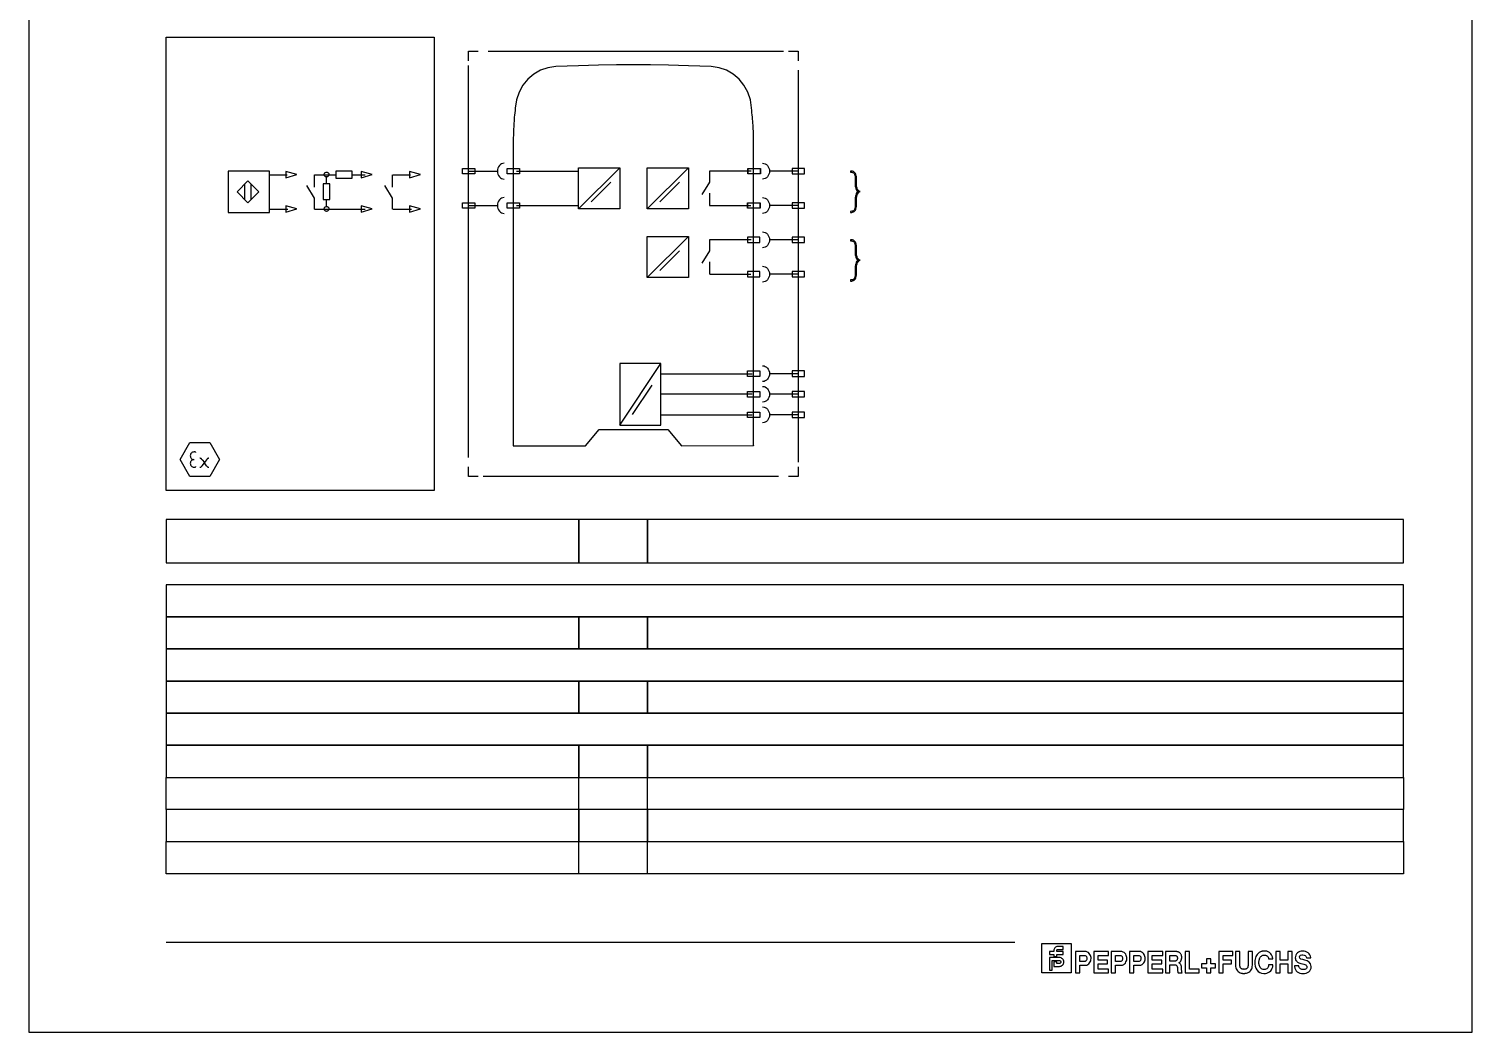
# Model space of a CAD drawing. Header units: metres. Extents: x 0 to 3575, y 0 to 842.
# Drawn here: x 0 to 595, y 0 to 414 of the extents above; entities that cross this region are included whole.
import ezdxf

# ---------------------------------------------------------------- set-up
doc = ezdxf.new("R2010")
doc.units = ezdxf.units.M
doc.layers.add('BORDER', color=2, linetype='Continuous')
doc.layers.add('SCHEMATICS', color=7, linetype='Continuous')

msp = doc.modelspace()

# ---------------------------------------------------------------- linework, layer by layer
at = {"layer": 'BORDER', "color": 2}
msp.add_lwpolyline([(0, 0), (595.28, 0), (595.28, 841.89), (0, 841.89), (0, 0)], dxfattribs=at)
at = {"layer": 'SCHEMATICS', "color": 7}
for p, q in [((56.69, 410.6), (167.19, 410.6)), ((56.69, 223.6), (56.69, 410.6)), ((167.19, 410.6), (167.19, 223.6)), ((181.35, 400.93), (181.35, 404.93)), ((181.35, 404.93), (185.35, 404.93)), ((189.48, 404.93), (311.29, 404.93)), ((313.35, 404.93), (317.35, 404.93)), ((317.35, 404.93), (317.35, 400.93)), ((181.35, 237.16), (181.35, 398.98)), ((317.35, 397.03), (317.35, 235.21)), ((298.93, 370.36), (298.71, 374.33)), ((298.93, 242.02), (298.93, 370.36)), ((199.77, 368.1), (199.78, 242.02)), ((82.19, 355.34), (82.19, 338.34)), ((99.19, 355.34), (82.19, 355.34)), ((90.37, 351.38), (85.9, 346.78)), ((90.37, 351.38), (94.84, 346.78)), ((99.19, 338.34), (99.19, 355.34)), ((99.19, 353.89), (106.58, 353.89)), ((110.53, 353.99), (106, 355.21)), ((106, 355.21), (106, 352.66)), ((106, 352.66), (110.53, 353.99)), ((117.83, 348.82), (117.83, 353.9)), ((117.87, 353.9), (126.62, 353.9)), ((122.79, 350.32), (122.79, 353.25)), ((133.55, 353.9), (138.72, 353.9)), ((141.64, 353.99), (137.1, 355.21)), ((137.1, 355.21), (137.1, 352.67)), ((137.1, 352.67), (141.64, 353.99)), ((150.03, 348.81), (150.03, 353.89)), ((150.07, 353.89), (157.46, 353.89)), ((161.52, 353.99), (156.99, 355.21)), ((156.99, 355.21), (156.99, 352.66)), ((156.99, 352.66), (161.52, 353.99)), ((178.81, 354.21), (178.81, 356.48)), ((178.81, 356.48), (183.91, 356.48)), ((183.91, 354.21), (178.81, 354.21)), ((181.36, 355.34), (193.26, 355.34)), ((183.91, 356.48), (183.91, 354.21)), ((197.22, 354.21), (197.22, 356.48)), ((197.22, 356.48), (202.32, 356.48)), ((202.32, 354.21), (197.22, 354.21)), ((201.19, 355.35), (226.69, 355.35)), ((202.32, 356.48), (202.32, 354.21)), ((226.69, 339.77), (226.69, 356.77)), ((226.69, 339.77), (243.69, 356.77)), ((226.69, 356.77), (243.69, 356.77)), ((243.69, 356.77), (243.69, 339.77)), ((255.02, 339.77), (255.02, 356.77)), ((255.02, 339.77), (272.02, 356.77)), ((255.02, 356.77), (272.02, 356.77)), ((272.02, 356.77), (272.02, 339.77)), ((297.96, 355.35), (280.68, 355.35)), ((280.74, 355.35), (280.74, 350.82)), ((296.48, 354.22), (296.48, 356.48)), ((296.48, 356.48), (301.58, 356.48)), ((301.58, 354.22), (296.48, 354.22)), ((296.62, 354.22), (296.62, 356.48)), ((296.62, 356.48), (301.72, 356.48)), ((301.72, 354.22), (296.62, 354.22)), ((301.58, 356.48), (301.58, 354.22)), ((301.72, 356.48), (301.72, 354.22)), ((317.36, 355.35), (305.46, 355.35)), ((314.81, 356.48), (314.81, 354.22)), ((319.91, 356.48), (314.81, 356.48)), ((314.81, 354.22), (319.91, 354.22)), ((319.91, 354.22), (319.91, 356.48)), ((339.42, 355.35), (338.87, 355.35)), ((338.87, 355.35), (338.87, 354.93)), ((338.87, 354.93), (338.92, 354.93)), ((340.81, 352.81), (340.81, 349.72)), ((341.31, 349.79), (341.31, 352.96)), ((85.9, 346.78), (90.37, 342.3)), ((89.09, 343.58), (89.09, 349.97)), ((94.84, 346.78), (90.37, 342.3)), ((91.65, 343.58), (91.65, 349.97)), ((117.83, 344.26), (114.59, 349.42)), ((150.03, 344.25), (146.79, 349.41)), ((231.93, 342.66), (240.07, 350.8)), ((260.26, 342.66), (268.4, 350.8)), ((280.74, 350.82), (277.5, 345.66)), ((280.74, 346.26), (280.74, 341.18)), ((99.19, 339.72), (106.88, 339.72)), ((110.53, 339.79), (106, 341.01)), ((106, 341.01), (106, 338.46)), ((106, 338.46), (110.53, 339.79)), ((117.83, 339.73), (117.83, 344.26)), ((117.87, 339.73), (138.66, 339.73)), ((122.79, 340.46), (122.79, 343.37)), ((141.64, 339.8), (137.1, 341.02)), ((137.1, 341.02), (137.1, 338.47)), ((137.1, 338.47), (141.64, 339.8)), ((150.03, 339.72), (150.03, 344.25)), ((150.07, 339.72), (157.76, 339.72)), ((161.52, 339.79), (156.99, 341.01)), ((156.99, 341.01), (156.99, 338.46)), ((156.99, 338.46), (161.52, 339.79)), ((178.81, 340.05), (178.81, 342.31)), ((178.81, 342.31), (183.91, 342.31)), ((183.91, 340.05), (178.81, 340.05)), ((181.36, 341.18), (193.26, 341.18)), ((183.91, 342.31), (183.91, 340.05)), ((197.22, 340.05), (197.22, 342.31)), ((197.22, 342.31), (202.32, 342.31)), ((202.32, 340.05), (197.22, 340.05)), ((201.19, 341.18), (226.69, 341.18)), ((202.32, 342.31), (202.32, 340.05)), ((243.69, 339.77), (226.69, 339.77)), ((272.02, 339.77), (255.02, 339.77)), ((280.74, 341.18), (297.76, 341.18)), ((296.39, 340.06), (296.39, 342.32)), ((296.39, 342.32), (301.49, 342.32)), ((301.49, 340.06), (296.39, 340.06)), ((296.48, 340.05), (296.48, 342.32)), ((296.48, 342.32), (301.58, 342.32)), ((301.58, 340.05), (296.48, 340.05)), ((301.49, 342.32), (301.49, 340.06)), ((301.58, 342.32), (301.58, 340.05)), ((317.36, 341.18), (305.46, 341.18)), ((314.81, 342.32), (314.81, 340.05)), ((319.91, 342.32), (314.81, 342.32)), ((314.81, 340.05), (319.91, 340.05)), ((319.91, 340.05), (319.91, 342.32)), ((340.81, 344), (340.81, 340.89)), ((341.31, 340.74), (341.31, 343.92)), ((82.19, 338.34), (99.19, 338.34)), ((338.92, 338.77), (338.87, 338.77)), ((338.87, 338.77), (338.87, 338.35)), ((338.87, 338.35), (339.42, 338.35)), ((255.02, 311.43), (255.02, 328.43)), ((255.02, 311.43), (272.02, 328.43)), ((255.02, 328.43), (272.02, 328.43)), ((272.02, 328.43), (272.02, 311.43)), ((314.81, 328.15), (314.81, 325.88)), ((319.91, 328.15), (314.81, 328.15)), ((319.91, 325.88), (319.91, 328.15)), ((260.26, 314.33), (268.4, 322.46)), ((280.74, 322.49), (277.5, 317.33)), ((297.96, 327.02), (280.74, 327.02)), ((280.74, 327.02), (280.74, 322.49)), ((317.36, 327.01), (305.46, 327.01)), ((314.81, 325.88), (319.91, 325.88)), ((339.42, 327.02), (338.87, 327.02)), ((338.87, 327.02), (338.87, 326.6)), ((338.87, 326.6), (338.92, 326.6)), ((340.81, 324.48), (340.81, 321.39)), ((341.31, 321.46), (341.31, 324.63)), ((280.74, 317.93), (280.74, 312.85)), ((340.81, 315.66), (340.81, 312.56)), ((341.31, 312.41), (341.31, 315.59)), ((272.02, 311.43), (255.02, 311.43)), ((280.8, 312.85), (297.76, 312.85)), ((317.36, 312.85), (305.46, 312.85)), ((314.81, 313.99), (314.81, 311.72)), ((319.91, 313.99), (314.81, 313.99)), ((314.81, 311.72), (319.91, 311.72)), ((319.91, 311.72), (319.91, 313.99)), ((338.92, 310.44), (338.87, 310.44)), ((338.87, 310.44), (338.87, 310.02)), ((338.87, 310.02), (339.42, 310.02)), ((243.69, 250.52), (260.69, 276.02)), ((260.88, 271.77), (298.33, 271.77)), ((296.4, 270.64), (296.4, 272.91)), ((296.4, 272.91), (301.5, 272.91)), ((301.5, 270.64), (296.4, 270.64)), ((301.5, 272.91), (301.5, 270.64)), ((317.37, 271.77), (305.47, 271.77)), ((314.82, 272.91), (314.82, 270.64)), ((319.92, 272.91), (314.82, 272.91)), ((314.82, 270.64), (319.92, 270.64)), ((319.92, 270.64), (319.92, 272.91)), ((248.93, 254.86), (257.07, 267.06)), ((298.33, 263.27), (260.71, 263.27)), ((296.4, 262.14), (296.4, 264.4)), ((296.4, 264.4), (301.5, 264.4)), ((301.5, 262.14), (296.4, 262.14)), ((301.5, 264.4), (301.5, 262.14)), ((317.37, 263.28), (305.47, 263.28)), ((314.82, 264.41), (314.82, 262.15)), ((319.92, 264.41), (314.82, 264.41)), ((314.82, 262.15), (319.92, 262.15)), ((319.92, 262.15), (319.92, 264.41)), ((260.88, 254.77), (298.33, 254.77)), ((296.4, 253.64), (296.4, 255.91)), ((296.4, 255.91), (301.5, 255.91)), ((301.5, 253.64), (296.4, 253.64)), ((301.5, 255.91), (301.5, 253.64)), ((317.37, 254.77), (305.47, 254.77)), ((314.82, 255.91), (314.82, 253.64)), ((319.92, 255.91), (314.82, 255.91)), ((314.82, 253.64), (319.92, 253.64)), ((319.92, 253.64), (319.92, 255.91)), ((229.52, 242.02), (235.19, 248.72)), ((235.19, 248.72), (263.52, 248.72)), ((263.52, 248.72), (269.19, 242.02)), ((62.36, 236.35), (66.42, 243.43)), ((66.42, 243.43), (74.62, 243.43)), ((74.62, 243.43), (78.68, 236.35)), ((199.78, 242.02), (199.77, 242.02)), ((199.77, 242.02), (229.52, 242.02)), ((269.19, 242.02), (298.94, 242.07)), ((298.94, 242.07), (298.93, 242.02)), ((66.42, 229.27), (62.36, 236.35)), ((67.89, 236.35), (68.23, 236.35)), ((70.56, 236.87), (70.48, 236.87)), ((70.56, 236.87), (70.48, 236.87)), ((70.48, 233.15), (70.56, 233.15)), ((70.48, 233.15), (70.56, 233.15)), ((71.43, 236.26), (72.38, 235.05)), ((71.43, 233.76), (72.38, 234.97)), ((73.33, 236.26), (72.38, 235.05)), ((73.33, 233.76), (72.38, 234.97)), ((74.28, 236.87), (74.19, 236.87)), ((74.28, 236.87), (74.19, 236.87)), ((74.19, 233.15), (74.28, 233.15)), ((74.19, 233.15), (74.28, 233.15)), ((78.68, 236.35), (74.62, 229.27)), ((181.35, 229.27), (181.35, 233.27)), ((317.35, 233.27), (317.35, 229.27)), ((74.62, 229.27), (66.42, 229.27)), ((185.35, 229.27), (181.35, 229.27)), ((309.22, 229.27), (187.42, 229.27)), ((317.35, 229.27), (313.35, 229.27)), ((167.19, 223.6), (56.69, 223.6)), ((56.69, 91.92), (56.69, 105.17)), ((226.77, 91.92), (226.77, 105.17)), ((255.12, 91.92), (255.12, 105.17)), ((566.93, 105.17), (566.93, 91.92)), ((226.77, 91.92), (56.69, 91.92)), ((255.12, 91.92), (226.77, 91.92)), ((566.93, 91.92), (255.12, 91.92)), ((56.69, 65.41), (56.69, 78.67)), ((226.77, 65.41), (226.77, 78.67)), ((255.12, 65.41), (255.12, 78.67)), ((566.93, 78.67), (566.93, 65.41)), ((226.77, 65.41), (56.69, 65.41)), ((255.12, 65.41), (226.77, 65.41)), ((566.93, 65.41), (255.12, 65.41)), ((56.69, 37.2), (406.67, 37.2)), ((417.78, 36.55), (429.9, 36.55)), ((417.78, 24.43), (417.78, 36.55)), ((429.9, 36.55), (429.9, 24.43)), ((422.74, 33.23), (420.92, 33.23)), ((420.92, 33.23), (420.92, 32.01)), ((420.92, 32.01), (422.74, 32.01)), ((420.92, 30.79), (420.92, 25.65)), ((422.74, 33.67), (422.74, 33.23)), ((422.74, 32.01), (422.74, 31.27)), ((422.74, 31.27), (423.95, 31.27)), ((426.58, 33.23), (423.95, 33.23)), ((423.95, 32.01), (426.58, 32.01)), ((426.58, 34.13), (426.58, 35.34)), ((426.58, 32.01), (426.58, 33.23)), ((435.7, 33.24), (431.67, 33.24)), ((431.67, 33.24), (431.67, 24.43)), ((433.47, 29.13), (433.47, 31.69)), ((433.47, 31.69), (435.24, 31.69)), ((445.25, 33.24), (439.19, 33.24)), ((439.19, 33.24), (439.19, 24.42)), ((440.98, 29.71), (440.98, 31.62)), ((440.98, 31.62), (445.25, 31.62)), ((445.25, 31.62), (445.25, 33.24)), ((450.43, 33.25), (446.39, 33.25)), ((446.39, 33.25), (446.39, 24.42)), ((448.2, 29.13), (448.2, 31.7)), ((448.2, 31.7), (449.97, 31.7)), ((458, 33.24), (453.97, 33.24)), ((453.97, 33.24), (453.97, 24.43)), ((455.78, 29.13), (455.78, 31.69)), ((455.78, 31.69), (457.55, 31.69)), ((467.64, 33.24), (461.57, 33.24)), ((461.57, 33.24), (461.57, 24.42)), ((463.36, 29.71), (463.36, 31.62)), ((463.36, 31.62), (467.64, 31.62)), ((467.64, 31.62), (467.64, 33.24)), ((473.22, 33.23), (468.82, 33.23)), ((468.82, 33.23), (468.82, 24.43)), ((470.6, 29.31), (470.6, 31.68)), ((470.6, 31.68), (472.51, 31.68)), ((472.51, 31.68), (472.73, 31.68)), ((478.74, 33.24), (476.95, 33.24)), ((476.95, 33.24), (476.95, 24.43)), ((478.74, 26.05), (478.74, 33.24)), ((487.44, 30.31), (485.66, 30.31)), ((485.66, 30.31), (485.66, 28.17)), ((487.44, 28.17), (487.44, 30.31)), ((496.54, 33.25), (490.82, 33.25)), ((490.82, 33.25), (490.82, 24.43)), ((492.61, 29.73), (492.61, 31.62)), ((492.61, 31.62), (496.54, 31.62)), ((496.54, 31.62), (496.54, 33.25)), ((499.46, 33.25), (497.68, 33.25)), ((497.68, 33.25), (497.68, 27.59)), ((499.46, 28.17), (499.46, 33.25)), ((504.63, 33.25), (502.84, 33.25)), ((502.84, 33.25), (502.84, 28.17)), ((504.63, 27.6), (504.63, 33.25)), ((511.35, 30.25), (513.07, 30.25)), ((513.07, 30.25), (513.04, 30.47)), ((516.04, 33.25), (514.26, 33.25)), ((514.26, 33.25), (514.26, 24.43)), ((516.04, 29.78), (516.04, 33.25)), ((519.28, 29.78), (516.04, 29.78)), ((521.05, 33.25), (519.28, 33.25)), ((519.28, 33.25), (519.28, 29.78)), ((521.05, 24.43), (521.05, 33.25)), ((526.95, 30.61), (528.71, 30.61)), ((528.71, 30.61), (528.7, 30.82)), ((429.9, 24.43), (417.78, 24.43)), ((420.92, 25.65), (422.13, 25.65)), ((422.13, 25.65), (422.13, 29.57)), ((422.13, 29.57), (425.04, 29.57)), ((423.95, 29.09), (422.74, 29.09)), ((422.74, 29.09), (422.74, 27.14)), ((422.74, 27.14), (425.04, 27.14)), ((423.95, 28.36), (423.95, 29.09)), ((431.67, 24.43), (433.47, 24.43)), ((435.18, 29.13), (433.47, 29.13)), ((433.47, 24.43), (433.47, 27.59)), ((433.47, 27.59), (435.52, 27.59)), ((435.49, 29.16), (435.18, 29.13)), ((435.52, 27.59), (435.88, 27.61)), ((439.19, 24.42), (445.25, 24.42)), ((444.91, 29.71), (440.98, 29.71)), ((440.98, 26.04), (440.98, 28.17)), ((440.98, 28.17), (444.91, 28.17)), ((445.25, 26.04), (440.98, 26.04)), ((444.91, 28.17), (444.91, 29.71)), ((445.25, 24.42), (445.25, 26.04)), ((446.39, 24.42), (448.2, 24.42)), ((449.91, 29.13), (448.2, 29.13)), ((448.2, 24.42), (448.2, 27.58)), ((448.2, 27.58), (450.25, 27.58)), ((450.22, 29.15), (449.91, 29.13)), ((450.25, 27.58), (450.62, 27.61)), ((453.97, 24.43), (455.78, 24.43)), ((457.48, 29.13), (455.78, 29.13)), ((455.78, 24.43), (455.78, 27.59)), ((455.78, 27.59), (457.83, 27.59)), ((457.79, 29.16), (457.48, 29.13)), ((457.83, 27.59), (458.19, 27.61)), ((461.57, 24.42), (467.64, 24.42)), ((467.29, 29.71), (463.36, 29.71)), ((463.36, 26.04), (463.36, 28.17)), ((463.36, 28.17), (467.29, 28.17)), ((467.64, 26.04), (463.36, 26.04)), ((467.29, 28.17), (467.29, 29.71)), ((467.64, 24.42), (467.64, 26.04)), ((468.82, 24.43), (470.6, 24.43)), ((472.3, 29.31), (470.6, 29.31)), ((470.6, 24.43), (470.6, 27.84)), ((470.6, 27.84), (472.47, 27.84)), ((472.72, 29.33), (472.3, 29.31)), ((472.47, 27.84), (472.73, 27.84)), ((473.93, 24.68), (474, 24.43)), ((474, 24.43), (475.69, 24.43)), ((474.33, 28.64), (474.68, 28.89)), ((474.58, 28.48), (474.33, 28.64)), ((475.61, 24.74), (475.5, 25.36)), ((475.69, 24.43), (475.61, 24.74)), ((476.95, 24.43), (482.67, 24.43)), ((482.67, 26.05), (478.74, 26.05)), ((482.67, 24.43), (482.67, 26.05)), ((485.66, 28.17), (483.61, 28.17)), ((483.61, 28.17), (483.61, 26.6)), ((483.61, 26.6), (485.66, 26.6)), ((485.66, 26.6), (485.66, 24.43)), ((485.66, 24.43), (487.44, 24.43)), ((489.49, 28.17), (487.44, 28.17)), ((487.44, 24.43), (487.44, 26.6)), ((487.44, 26.6), (489.49, 26.6)), ((489.49, 26.6), (489.49, 28.17)), ((490.82, 24.43), (492.61, 24.43)), ((496.04, 29.73), (492.61, 29.73)), ((492.61, 24.43), (492.61, 28.17)), ((492.61, 28.17), (496.04, 28.17)), ((496.04, 28.17), (496.04, 29.73)), ((499.5, 27.43), (499.46, 28.17)), ((502.84, 28.17), (502.84, 27.43)), ((504.59, 27.07), (504.63, 27.6)), ((513.07, 27.83), (511.34, 27.83)), ((511.34, 27.83), (511.34, 27.56)), ((513.09, 27.67), (513.07, 27.83)), ((514.26, 24.43), (516.04, 24.43)), ((516.04, 24.43), (516.04, 28.2)), ((516.04, 28.2), (519.28, 28.2)), ((519.28, 28.2), (519.28, 24.43)), ((519.28, 24.43), (521.05, 24.43)), ((523.84, 27.36), (522.06, 27.36)), ((522.06, 27.36), (522.06, 27.1)), ((523.84, 27.24), (523.84, 27.36))]:
    msp.add_line(p, q, dxfattribs=at)
for points in [[(281.46, 398.51), (272.05, 398.84), (263.83, 399.08), (256.41, 399.22), (249.39, 399.26), (242.36, 399.22), (234.94, 399.08), (226.73, 398.84), (217.32, 398.51)], [(217.32, 398.51), (214.07, 398.07), (211.03, 397.02), (208.26, 395.42), (205.83, 393.34), (203.79, 390.84), (202.2, 387.98), (201.12, 384.82), (200.62, 381.41)], [(298.09, 381.44), (297.59, 384.85), (296.52, 388.01), (294.94, 390.86), (292.92, 393.36), (290.5, 395.43), (287.74, 397.02), (284.71, 398.07), (281.46, 398.51)], [(200.62, 381.41), (200.51, 380.35), (200.41, 379.38), (200.32, 378.48), (200.23, 377.64), (200.16, 376.82), (200.1, 376.01), (200.04, 375.19), (200, 374.33)], [(298.71, 374.33), (298.65, 375.19), (298.58, 376.03), (298.51, 376.86), (298.43, 377.7), (298.34, 378.57), (298.25, 379.47), (298.17, 380.43), (298.09, 381.44)], [(200, 374.33), (199.96, 373.62), (199.93, 372.79), (199.9, 371.9), (199.87, 370.99), (199.84, 370.11), (199.82, 369.3), (199.79, 368.62), (199.77, 368.1)], [(196.1, 358.6), (195.53, 358.54), (194.99, 358.35), (194.51, 358.05), (194.09, 357.65), (193.74, 357.16), (193.48, 356.61), (193.31, 356), (193.26, 355.34)], [(302.62, 358.61), (303.2, 358.54), (303.73, 358.35), (304.21, 358.05), (304.63, 357.65), (304.98, 357.17), (305.24, 356.61), (305.41, 356), (305.47, 355.35)], [(121.79, 353.94), (121.81, 354.14), (121.87, 354.33), (121.96, 354.5), (122.08, 354.65), (122.23, 354.77), (122.4, 354.86), (122.59, 354.92), (122.79, 354.94)], [(122.79, 352.94), (122.59, 352.96), (122.4, 353.02), (122.23, 353.11), (122.08, 353.23), (121.96, 353.38), (121.87, 353.55), (121.81, 353.74), (121.79, 353.94)], [(122.79, 354.94), (122.99, 354.92), (123.18, 354.86), (123.35, 354.77), (123.5, 354.65), (123.62, 354.5), (123.71, 354.33), (123.77, 354.14), (123.79, 353.94)], [(123.79, 353.94), (123.77, 353.74), (123.71, 353.55), (123.62, 353.38), (123.5, 353.23), (123.35, 353.11), (123.18, 353.02), (122.99, 352.96), (122.79, 352.94)], [(133.28, 355.36), (126.66, 355.36), (126.66, 352.52), (133.28, 352.52), (133.28, 355.36)], [(193.26, 355.34), (193.31, 354.69), (193.48, 354.08), (193.74, 353.52), (194.09, 353.04), (194.51, 352.64), (194.99, 352.34), (195.53, 352.15), (196.1, 352.09)], [(305.47, 355.35), (305.41, 354.69), (305.24, 354.08), (304.98, 353.53), (304.63, 353.04), (304.21, 352.65), (303.73, 352.35), (303.2, 352.16), (302.62, 352.09)], [(338.92, 354.93), (339.38, 354.9), (339.77, 354.81), (340.1, 354.65), (340.36, 354.42), (340.56, 354.13), (340.7, 353.76), (340.78, 353.33), (340.81, 352.81)], [(341.31, 352.96), (341.27, 353.5), (341.15, 353.97), (340.96, 354.38), (340.72, 354.72), (340.43, 354.99), (340.11, 355.19), (339.77, 355.31), (339.42, 355.35)], [(121.37, 350.11), (121.37, 343.6), (124.2, 343.6), (124.2, 350.11), (121.37, 350.11)], [(340.81, 349.72), (340.83, 349.21), (340.9, 348.71), (341.02, 348.24), (341.17, 347.82), (341.37, 347.45), (341.6, 347.17), (341.87, 346.99), (342.17, 346.93)], [(342.17, 346.93), (341.87, 346.86), (341.6, 346.66), (341.37, 346.35), (341.17, 345.96), (341.02, 345.5), (340.9, 345.01), (340.83, 344.5), (340.81, 344)], [(342.92, 346.93), (342.61, 347), (342.31, 347.18), (342.04, 347.47), (341.8, 347.84), (341.6, 348.28), (341.44, 348.76), (341.34, 349.27), (341.31, 349.79)], [(341.31, 343.92), (341.34, 344.44), (341.44, 344.96), (341.6, 345.47), (341.8, 345.93), (342.04, 346.34), (342.31, 346.65), (342.61, 346.86), (342.92, 346.93)], [(121.79, 339.77), (121.81, 339.98), (121.87, 340.16), (121.96, 340.33), (122.08, 340.48), (122.23, 340.6), (122.4, 340.7), (122.59, 340.75), (122.79, 340.77)], [(122.79, 338.77), (122.59, 338.79), (122.4, 338.85), (122.23, 338.94), (122.08, 339.07), (121.96, 339.21), (121.87, 339.38), (121.81, 339.57), (121.79, 339.77)], [(122.79, 340.77), (122.99, 340.75), (123.18, 340.7), (123.35, 340.6), (123.5, 340.48), (123.62, 340.33), (123.71, 340.16), (123.77, 339.98), (123.79, 339.77)], [(123.79, 339.77), (123.77, 339.57), (123.71, 339.38), (123.62, 339.21), (123.5, 339.07), (123.35, 338.94), (123.18, 338.85), (122.99, 338.79), (122.79, 338.77)], [(196.1, 344.44), (195.53, 344.37), (194.99, 344.18), (194.51, 343.88), (194.09, 343.48), (193.74, 343), (193.48, 342.44), (193.31, 341.83), (193.26, 341.18)], [(193.26, 341.18), (193.31, 340.52), (193.48, 339.91), (193.74, 339.36), (194.09, 338.88), (194.51, 338.48), (194.99, 338.18), (195.53, 337.99), (196.1, 337.92)], [(302.62, 344.44), (303.2, 344.38), (303.73, 344.19), (304.21, 343.89), (304.63, 343.49), (304.98, 343.01), (305.24, 342.45), (305.41, 341.84), (305.47, 341.18)], [(305.47, 341.18), (305.41, 340.53), (305.24, 339.92), (304.98, 339.37), (304.63, 338.88), (304.21, 338.49), (303.73, 338.18), (303.2, 337.99), (302.62, 337.93)], [(340.81, 340.89), (340.79, 340.37), (340.71, 339.93), (340.58, 339.57), (340.39, 339.27), (340.13, 339.05), (339.8, 338.89), (339.4, 338.8), (338.92, 338.77)], [(339.42, 338.35), (339.77, 338.39), (340.11, 338.51), (340.43, 338.7), (340.72, 338.97), (340.96, 339.31), (341.15, 339.72), (341.27, 340.2), (341.31, 340.74)], [(296.39, 325.88), (301.49, 325.88), (301.49, 328.15), (296.39, 328.15), (296.39, 325.88)], [(302.62, 330.27), (303.2, 330.21), (303.73, 330.02), (304.21, 329.71), (304.63, 329.32), (304.98, 328.83), (305.24, 328.28), (305.41, 327.67), (305.47, 327.01)], [(305.47, 327.01), (305.41, 326.36), (305.24, 325.75), (304.98, 325.19), (304.63, 324.71), (304.21, 324.31), (303.73, 324.01), (303.2, 323.82), (302.62, 323.76)], [(338.92, 326.6), (339.38, 326.57), (339.77, 326.47), (340.1, 326.32), (340.36, 326.09), (340.56, 325.8), (340.7, 325.43), (340.78, 324.99), (340.81, 324.48)], [(341.31, 324.63), (341.27, 325.16), (341.15, 325.64), (340.96, 326.05), (340.72, 326.39), (340.43, 326.66), (340.11, 326.86), (339.77, 326.97), (339.42, 327.02)], [(342.92, 318.6), (342.61, 318.66), (342.31, 318.85), (342.04, 319.14), (341.8, 319.51), (341.6, 319.94), (341.44, 320.43), (341.34, 320.94), (341.31, 321.46)], [(302.62, 316.11), (303.2, 316.05), (303.73, 315.85), (304.21, 315.55), (304.63, 315.15), (304.98, 314.67), (305.24, 314.12), (305.41, 313.51), (305.47, 312.85)], [(340.81, 321.39), (340.83, 320.88), (340.9, 320.38), (341.02, 319.91), (341.17, 319.48), (341.37, 319.12), (341.6, 318.84), (341.87, 318.66), (342.17, 318.6)], [(342.17, 318.6), (341.87, 318.52), (341.6, 318.32), (341.37, 318.02), (341.17, 317.62), (341.02, 317.17), (340.9, 316.68), (340.83, 316.17), (340.81, 315.66)], [(341.31, 315.59), (341.34, 316.11), (341.44, 316.63), (341.6, 317.14), (341.8, 317.6), (342.04, 318), (342.31, 318.32), (342.61, 318.53), (342.92, 318.6)], [(296.39, 311.71), (301.49, 311.71), (301.49, 313.98), (296.39, 313.98), (296.39, 311.71)], [(305.47, 312.85), (305.41, 312.2), (305.24, 311.59), (304.98, 311.03), (304.63, 310.55), (304.21, 310.15), (303.73, 309.85), (303.2, 309.66), (302.62, 309.59)], [(340.81, 312.56), (340.79, 312.04), (340.71, 311.6), (340.58, 311.24), (340.39, 310.94), (340.13, 310.72), (339.8, 310.56), (339.4, 310.47), (338.92, 310.44)], [(339.42, 310.02), (339.77, 310.06), (340.11, 310.18), (340.43, 310.37), (340.72, 310.64), (340.96, 310.98), (341.15, 311.39), (341.27, 311.87), (341.31, 312.41)], [(260.69, 250.52), (260.69, 276.02), (243.69, 276.02), (243.69, 250.52), (260.69, 250.52)], [(302.63, 275.03), (303.21, 274.96), (303.74, 274.77), (304.22, 274.47), (304.64, 274.07), (304.99, 273.59), (305.25, 273.04), (305.42, 272.43), (305.48, 271.77)], [(305.48, 271.77), (305.42, 271.12), (305.25, 270.51), (304.99, 269.95), (304.64, 269.47), (304.22, 269.07), (303.74, 268.77), (303.21, 268.58), (302.63, 268.52)], [(302.63, 266.54), (303.21, 266.47), (303.74, 266.28), (304.22, 265.98), (304.64, 265.58), (304.99, 265.1), (305.25, 264.54), (305.42, 263.93), (305.48, 263.28)], [(305.48, 263.28), (305.42, 262.62), (305.25, 262.01), (304.99, 261.46), (304.64, 260.97), (304.22, 260.58), (303.74, 260.28), (303.21, 260.09), (302.63, 260.02)], [(302.63, 258.03), (303.21, 257.97), (303.74, 257.78), (304.22, 257.48), (304.64, 257.08), (304.99, 256.59), (305.25, 256.04), (305.42, 255.43), (305.48, 254.77)], [(305.48, 254.77), (305.42, 254.12), (305.25, 253.51), (304.99, 252.96), (304.64, 252.47), (304.22, 252.07), (303.74, 251.77), (303.21, 251.58), (302.63, 251.52)], [(68.14, 239.46), (67.83, 239.43), (67.54, 239.34), (67.27, 239.2), (67.04, 239.01), (66.85, 238.78), (66.71, 238.51), (66.62, 238.22), (66.59, 237.91)], [(68.14, 239.46), (67.83, 239.43), (67.54, 239.34), (67.27, 239.2), (67.04, 239.01), (66.85, 238.78), (66.71, 238.51), (66.62, 238.22), (66.59, 237.91)], [(68.92, 239.29), (68.82, 239.34), (68.73, 239.39), (68.63, 239.42), (68.53, 239.44), (68.44, 239.45), (68.34, 239.46), (68.24, 239.46), (68.14, 239.46)], [(68.92, 239.29), (68.82, 239.34), (68.73, 239.39), (68.63, 239.42), (68.53, 239.44), (68.44, 239.45), (68.34, 239.46), (68.24, 239.46), (68.14, 239.46)], [(66.59, 237.91), (66.61, 237.62), (66.68, 237.35), (66.79, 237.09), (66.95, 236.87), (67.13, 236.68), (67.35, 236.52), (67.61, 236.41), (67.89, 236.35)], [(66.59, 237.91), (66.61, 237.62), (66.68, 237.35), (66.79, 237.09), (66.95, 236.87), (67.13, 236.68), (67.35, 236.52), (67.61, 236.41), (67.89, 236.35)], [(67.89, 236.35), (67.61, 236.27), (67.35, 236.14), (67.13, 235.99), (66.95, 235.8), (66.79, 235.58), (66.68, 235.34), (66.61, 235.08), (66.59, 234.8)], [(67.89, 236.35), (67.61, 236.27), (67.35, 236.14), (67.13, 235.99), (66.95, 235.8), (66.79, 235.58), (66.68, 235.34), (66.61, 235.08), (66.59, 234.8)], [(66.59, 234.8), (66.62, 234.48), (66.71, 234.17), (66.85, 233.9), (67.04, 233.65), (67.27, 233.45), (67.54, 233.29), (67.83, 233.19), (68.14, 233.15)], [(66.59, 234.8), (66.62, 234.48), (66.71, 234.17), (66.85, 233.9), (67.04, 233.65), (67.27, 233.45), (67.54, 233.29), (67.83, 233.19), (68.14, 233.15)], [(68.14, 233.15), (68.24, 233.16), (68.34, 233.17), (68.44, 233.19), (68.53, 233.22), (68.63, 233.26), (68.73, 233.3), (68.82, 233.35), (68.92, 233.41)], [(68.14, 233.15), (68.24, 233.16), (68.34, 233.17), (68.44, 233.19), (68.53, 233.22), (68.63, 233.26), (68.73, 233.3), (68.82, 233.35), (68.92, 233.41)], [(71.43, 236.26), (71.35, 236.39), (71.27, 236.5), (71.17, 236.61), (71.06, 236.7), (70.94, 236.77), (70.82, 236.82), (70.69, 236.86), (70.56, 236.87)], [(71.43, 236.26), (71.35, 236.39), (71.27, 236.5), (71.17, 236.61), (71.06, 236.7), (70.94, 236.77), (70.82, 236.82), (70.69, 236.86), (70.56, 236.87)], [(70.56, 233.15), (70.69, 233.17), (70.82, 233.2), (70.94, 233.25), (71.06, 233.33), (71.17, 233.42), (71.27, 233.52), (71.35, 233.63), (71.43, 233.76)], [(70.56, 233.15), (70.69, 233.17), (70.82, 233.2), (70.94, 233.25), (71.06, 233.33), (71.17, 233.42), (71.27, 233.52), (71.35, 233.63), (71.43, 233.76)], [(74.19, 236.87), (74.06, 236.86), (73.93, 236.82), (73.81, 236.77), (73.69, 236.7), (73.58, 236.61), (73.49, 236.5), (73.4, 236.39), (73.33, 236.26)], [(74.19, 236.87), (74.06, 236.86), (73.93, 236.82), (73.81, 236.77), (73.69, 236.7), (73.58, 236.61), (73.49, 236.5), (73.4, 236.39), (73.33, 236.26)], [(73.33, 233.76), (73.4, 233.63), (73.49, 233.52), (73.58, 233.42), (73.69, 233.33), (73.81, 233.25), (73.93, 233.2), (74.06, 233.17), (74.19, 233.15)], [(73.33, 233.76), (73.4, 233.63), (73.49, 233.52), (73.58, 233.42), (73.69, 233.33), (73.81, 233.25), (73.93, 233.2), (74.06, 233.17), (74.19, 233.15)], [(56.69, 193.69), (226.77, 193.69), (226.77, 211.54), (56.69, 211.54), (56.69, 193.69)], [(226.77, 193.69), (255.12, 193.69), (255.12, 211.54), (226.77, 211.54), (226.77, 193.69)], [(255.12, 193.69), (566.93, 193.69), (566.93, 211.54), (255.12, 211.54), (255.12, 193.69)], [(56.69, 171.43), (566.93, 171.43), (566.93, 184.68), (56.69, 184.68), (56.69, 171.43)], [(56.69, 158.18), (226.77, 158.18), (226.77, 171.43), (56.69, 171.43), (56.69, 158.18)], [(226.77, 158.18), (255.12, 158.18), (255.12, 171.43), (226.77, 171.43), (226.77, 158.18)], [(255.12, 158.18), (566.93, 158.18), (566.93, 171.43), (255.12, 171.43), (255.12, 158.18)], [(56.69, 144.93), (566.93, 144.93), (566.93, 158.18), (56.69, 158.18), (56.69, 144.93)], [(56.69, 131.67), (226.77, 131.67), (226.77, 144.92), (56.69, 144.92), (56.69, 131.67)], [(226.77, 131.67), (255.12, 131.67), (255.12, 144.92), (226.77, 144.92), (226.77, 131.67)], [(255.12, 131.67), (566.93, 131.67), (566.93, 144.92), (255.12, 144.92), (255.12, 131.67)], [(56.69, 118.42), (566.93, 118.42), (566.93, 131.67), (56.69, 131.67), (56.69, 118.42)], [(56.69, 105.17), (226.77, 105.17), (226.77, 118.42), (56.69, 118.42), (56.69, 105.17)], [(226.77, 105.17), (255.12, 105.17), (255.12, 118.42), (226.77, 118.42), (226.77, 105.17)], [(255.12, 105.17), (566.93, 105.17), (566.93, 118.42), (255.12, 118.42), (255.12, 105.17)], [(56.69, 78.67), (226.77, 78.67), (226.77, 91.92), (56.69, 91.92), (56.69, 78.67)], [(226.77, 78.67), (255.12, 78.67), (255.12, 91.92), (226.77, 91.92), (226.77, 78.67)], [(255.12, 78.67), (566.93, 78.67), (566.93, 91.92), (255.12, 91.92), (255.12, 78.67)], [(425.04, 30.79), (424.8, 30.79), (424.31, 30.79), (423.65, 30.79), (422.9, 30.79), (422.17, 30.79), (421.53, 30.79), (421.09, 30.79), (420.92, 30.79)], [(424.41, 35.34), (424.05, 35.3), (423.73, 35.2), (423.44, 35.03), (423.2, 34.82), (423, 34.57), (422.86, 34.29), (422.77, 33.99), (422.74, 33.67)], [(423.95, 33.67), (423.96, 33.77), (423.98, 33.86), (424.03, 33.94), (424.08, 34), (424.15, 34.05), (424.23, 34.09), (424.31, 34.12), (424.4, 34.13)], [(423.95, 33.23), (423.95, 33.31), (423.95, 33.39), (423.95, 33.46), (423.95, 33.52), (423.95, 33.57), (423.95, 33.62), (423.95, 33.65), (423.95, 33.67)], [(423.95, 31.27), (423.95, 31.28), (423.95, 31.33), (423.95, 31.39), (423.95, 31.49), (423.95, 31.6), (423.95, 31.72), (423.95, 31.86), (423.95, 32.01)], [(424.4, 34.13), (424.64, 34.13), (424.96, 34.13), (425.32, 34.13), (425.68, 34.13), (426.03, 34.13), (426.31, 34.13), (426.5, 34.13), (426.58, 34.13)], [(426.58, 35.34), (426.49, 35.34), (426.25, 35.34), (425.91, 35.34), (425.52, 35.34), (425.13, 35.34), (424.78, 35.34), (424.52, 35.34), (424.41, 35.34)], [(426.84, 28.98), (426.81, 29.33), (426.71, 29.66), (426.56, 29.97), (426.35, 30.24), (426.08, 30.46), (425.78, 30.64), (425.42, 30.75), (425.04, 30.79)], [(435.24, 31.69), (435.27, 31.69), (435.31, 31.69), (435.34, 31.69), (435.37, 31.68), (435.4, 31.68), (435.43, 31.67), (435.46, 31.67), (435.49, 31.67)], [(435.49, 31.67), (435.7, 31.62), (435.89, 31.53), (436.04, 31.4), (436.17, 31.23), (436.26, 31.04), (436.33, 30.83), (436.37, 30.61), (436.38, 30.38)], [(436.38, 30.38), (436.36, 30.16), (436.31, 29.95), (436.24, 29.75), (436.14, 29.57), (436.02, 29.41), (435.86, 29.29), (435.69, 29.2), (435.49, 29.16)], [(436.13, 33.22), (436.08, 33.22), (436.03, 33.23), (435.98, 33.23), (435.93, 33.24), (435.87, 33.24), (435.82, 33.24), (435.76, 33.24), (435.7, 33.24)], [(435.88, 27.61), (436.38, 27.71), (436.82, 27.9), (437.2, 28.19), (437.52, 28.55), (437.77, 28.96), (437.96, 29.42), (438.07, 29.9), (438.12, 30.38)], [(438.12, 30.38), (438.1, 30.82), (438.02, 31.26), (437.87, 31.7), (437.66, 32.11), (437.38, 32.49), (437.03, 32.81), (436.62, 33.06), (436.13, 33.22)], [(449.97, 31.7), (450.01, 31.7), (450.04, 31.69), (450.07, 31.69), (450.1, 31.69), (450.13, 31.68), (450.16, 31.68), (450.19, 31.67), (450.22, 31.67)], [(450.22, 31.67), (450.44, 31.63), (450.62, 31.53), (450.78, 31.4), (450.9, 31.23), (451, 31.04), (451.06, 30.83), (451.1, 30.61), (451.11, 30.38)], [(451.11, 30.38), (451.09, 30.16), (451.05, 29.95), (450.97, 29.75), (450.87, 29.56), (450.75, 29.41), (450.6, 29.28), (450.42, 29.2), (450.22, 29.15)], [(450.86, 33.22), (450.81, 33.23), (450.76, 33.24), (450.71, 33.24), (450.66, 33.24), (450.6, 33.24), (450.55, 33.25), (450.49, 33.25), (450.43, 33.25)], [(450.62, 27.61), (451.12, 27.7), (451.56, 27.9), (451.94, 28.18), (452.26, 28.54), (452.51, 28.96), (452.7, 29.41), (452.81, 29.89), (452.86, 30.38)], [(452.86, 30.38), (452.84, 30.82), (452.75, 31.27), (452.61, 31.7), (452.39, 32.12), (452.11, 32.49), (451.77, 32.81), (451.35, 33.06), (450.86, 33.22)], [(457.55, 31.69), (457.58, 31.69), (457.61, 31.69), (457.64, 31.69), (457.67, 31.68), (457.7, 31.68), (457.73, 31.67), (457.76, 31.67), (457.79, 31.67)], [(457.79, 31.67), (458.01, 31.62), (458.19, 31.53), (458.35, 31.4), (458.47, 31.23), (458.57, 31.04), (458.64, 30.83), (458.67, 30.61), (458.68, 30.38)], [(458.68, 30.38), (458.67, 30.16), (458.62, 29.95), (458.55, 29.75), (458.45, 29.57), (458.32, 29.41), (458.17, 29.29), (457.99, 29.2), (457.79, 29.16)], [(458.44, 33.22), (458.39, 33.22), (458.33, 33.23), (458.28, 33.23), (458.23, 33.24), (458.18, 33.24), (458.12, 33.24), (458.06, 33.24), (458, 33.24)], [(458.19, 27.61), (458.69, 27.71), (459.13, 27.9), (459.51, 28.19), (459.83, 28.55), (460.08, 28.96), (460.26, 29.42), (460.38, 29.89), (460.42, 30.38)], [(460.42, 30.38), (460.4, 30.82), (460.32, 31.26), (460.17, 31.7), (459.96, 32.11), (459.68, 32.49), (459.34, 32.81), (458.92, 33.06), (458.44, 33.22)], [(473.71, 30.33), (473.67, 30.11), (473.6, 29.91), (473.51, 29.74), (473.39, 29.6), (473.25, 29.49), (473.09, 29.41), (472.92, 29.36), (472.72, 29.33)], [(472.73, 31.68), (472.91, 31.65), (473.08, 31.61), (473.23, 31.56), (473.37, 31.47), (473.48, 31.36), (473.58, 31.2), (473.65, 31.01), (473.71, 30.76)], [(474.33, 33), (474.18, 33.06), (474.05, 33.11), (473.92, 33.15), (473.79, 33.19), (473.66, 33.21), (473.53, 33.22), (473.38, 33.23), (473.22, 33.23)], [(473.71, 30.76), (473.71, 30.72), (473.71, 30.67), (473.71, 30.61), (473.71, 30.56), (473.71, 30.5), (473.71, 30.44), (473.71, 30.39), (473.71, 30.33)], [(475.42, 31.53), (475.35, 31.78), (475.26, 32), (475.16, 32.21), (475.04, 32.4), (474.91, 32.58), (474.74, 32.73), (474.55, 32.87), (474.33, 33)], [(474.68, 28.89), (474.85, 29.02), (474.98, 29.16), (475.1, 29.31), (475.19, 29.47), (475.26, 29.64), (475.32, 29.83), (475.38, 30.02), (475.43, 30.23)], [(475.43, 30.23), (475.47, 30.41), (475.5, 30.57), (475.52, 30.73), (475.52, 30.88), (475.51, 31.03), (475.49, 31.19), (475.46, 31.35), (475.42, 31.53)], [(507.49, 32.84), (507, 32.49), (506.6, 32.1), (506.28, 31.66), (506.04, 31.18), (505.86, 30.67), (505.74, 30.12), (505.67, 29.55), (505.63, 28.95)], [(507.36, 29), (507.37, 29.19), (507.39, 29.37), (507.41, 29.55), (507.44, 29.72), (507.48, 29.88), (507.51, 30.03), (507.55, 30.17), (507.59, 30.28)], [(509.59, 33.45), (509.28, 33.44), (509, 33.42), (508.74, 33.37), (508.49, 33.31), (508.25, 33.23), (508, 33.12), (507.75, 33), (507.49, 32.84)], [(507.59, 30.28), (507.73, 30.61), (507.9, 30.92), (508.11, 31.18), (508.36, 31.41), (508.63, 31.59), (508.94, 31.73), (509.28, 31.8), (509.64, 31.82)], [(511.96, 32.6), (511.71, 32.83), (511.45, 33.02), (511.18, 33.17), (510.9, 33.29), (510.6, 33.37), (510.28, 33.42), (509.95, 33.44), (509.59, 33.45)], [(509.64, 31.82), (509.88, 31.8), (510.1, 31.75), (510.3, 31.68), (510.49, 31.59), (510.66, 31.47), (510.82, 31.33), (510.97, 31.16), (511.11, 30.96)], [(511.11, 30.96), (511.16, 30.87), (511.21, 30.79), (511.24, 30.7), (511.27, 30.62), (511.3, 30.54), (511.32, 30.45), (511.34, 30.35), (511.35, 30.25)], [(513.04, 30.47), (513, 30.65), (512.96, 30.86), (512.9, 31.09), (512.8, 31.35), (512.67, 31.63), (512.49, 31.94), (512.26, 32.26), (511.96, 32.6)], [(525.33, 33.45), (524.74, 33.4), (524.18, 33.26), (523.66, 33.03), (523.21, 32.71), (522.83, 32.3), (522.55, 31.82), (522.37, 31.26), (522.32, 30.62)], [(522.32, 30.62), (522.36, 30.27), (522.45, 29.94), (522.6, 29.64), (522.79, 29.37), (523.01, 29.14), (523.27, 28.93), (523.56, 28.76), (523.87, 28.62)], [(524.06, 31.11), (524.23, 31.51), (524.55, 31.78), (524.99, 31.92), (525.47, 31.94), (525.96, 31.84), (526.4, 31.63), (526.74, 31.3), (526.93, 30.88)], [(528.87, 27.05), (528.61, 28.17), (528.02, 28.93), (527.2, 29.4), (526.29, 29.7), (525.41, 29.92), (524.66, 30.16), (524.17, 30.52), (524.06, 31.11)], [(528.7, 30.82), (528.6, 31.39), (528.39, 31.9), (528.07, 32.35), (527.65, 32.74), (527.16, 33.04), (526.6, 33.27), (525.98, 33.41), (525.33, 33.45)], [(526.93, 30.88), (526.93, 30.8), (526.94, 30.74), (526.94, 30.69), (526.94, 30.66), (526.94, 30.64), (526.94, 30.62), (526.94, 30.62), (526.95, 30.61)], [(425.04, 28.36), (424.96, 28.36), (424.82, 28.36), (424.64, 28.36), (424.45, 28.36), (424.26, 28.36), (424.1, 28.36), (423.99, 28.36), (423.95, 28.36)], [(425.04, 29.57), (425.16, 29.56), (425.28, 29.52), (425.38, 29.45), (425.46, 29.37), (425.53, 29.28), (425.59, 29.18), (425.62, 29.08), (425.63, 28.98)], [(425.63, 28.98), (425.61, 28.81), (425.56, 28.68), (425.49, 28.57), (425.4, 28.49), (425.31, 28.43), (425.21, 28.39), (425.12, 28.37), (425.04, 28.36)], [(425.04, 27.14), (425.43, 27.18), (425.78, 27.3), (426.09, 27.47), (426.35, 27.71), (426.56, 27.99), (426.71, 28.3), (426.81, 28.63), (426.84, 28.98)], [(472.73, 27.84), (472.82, 27.83), (472.9, 27.82), (472.97, 27.8), (473.04, 27.78), (473.11, 27.74), (473.17, 27.7), (473.23, 27.66), (473.28, 27.6)], [(473.28, 27.6), (473.41, 27.46), (473.51, 27.31), (473.59, 27.15), (473.64, 26.99), (473.69, 26.82), (473.72, 26.64), (473.74, 26.44), (473.75, 26.23)], [(473.75, 26.23), (473.77, 26.02), (473.77, 25.82), (473.78, 25.64), (473.79, 25.45), (473.81, 25.27), (473.83, 25.09), (473.87, 24.89), (473.93, 24.68)], [(475.35, 27.22), (475.33, 27.34), (475.28, 27.48), (475.22, 27.65), (475.14, 27.83), (475.03, 28.01), (474.9, 28.19), (474.75, 28.35), (474.58, 28.48)], [(475.5, 25.36), (475.46, 25.61), (475.43, 25.84), (475.42, 26.06), (475.41, 26.27), (475.4, 26.48), (475.39, 26.71), (475.38, 26.95), (475.35, 27.22)], [(497.68, 27.59), (497.68, 27.51), (497.69, 27.44), (497.69, 27.38), (497.7, 27.32), (497.7, 27.26), (497.71, 27.2), (497.72, 27.13), (497.73, 27.06)], [(497.73, 27.06), (497.85, 26.56), (498.01, 26.1), (498.22, 25.69), (498.49, 25.32), (498.81, 25), (499.18, 24.72), (499.6, 24.51), (500.08, 24.35)], [(500.16, 26.19), (500, 26.31), (499.87, 26.43), (499.76, 26.57), (499.67, 26.72), (499.6, 26.88), (499.55, 27.05), (499.52, 27.23), (499.5, 27.43)], [(500.08, 24.35), (500.23, 24.31), (500.37, 24.29), (500.5, 24.27), (500.62, 24.26), (500.75, 24.26), (500.88, 24.26), (501.02, 24.26), (501.17, 24.26)], [(501.15, 25.93), (501, 25.93), (500.87, 25.94), (500.75, 25.96), (500.63, 25.98), (500.51, 26.01), (500.39, 26.05), (500.28, 26.11), (500.16, 26.19)], [(502.26, 26.19), (502.13, 26.1), (502, 26.03), (501.87, 25.99), (501.74, 25.95), (501.6, 25.93), (501.46, 25.93), (501.31, 25.92), (501.15, 25.93)], [(501.17, 24.26), (501.32, 24.26), (501.45, 24.26), (501.57, 24.27), (501.69, 24.28), (501.81, 24.29), (501.93, 24.31), (502.06, 24.34), (502.2, 24.37)], [(502.2, 24.37), (502.69, 24.53), (503.13, 24.74), (503.53, 25.01), (503.87, 25.32), (504.15, 25.69), (504.37, 26.1), (504.52, 26.56), (504.59, 27.07)], [(502.84, 27.43), (502.83, 27.23), (502.81, 27.05), (502.77, 26.88), (502.71, 26.73), (502.63, 26.58), (502.53, 26.44), (502.41, 26.31), (502.26, 26.19)], [(505.63, 28.95), (505.67, 28.08), (505.83, 27.24), (506.1, 26.44), (506.5, 25.72), (507.02, 25.1), (507.67, 24.62), (508.44, 24.3), (509.34, 24.17)], [(507.45, 27.77), (507.41, 27.92), (507.39, 28.07), (507.37, 28.21), (507.36, 28.36), (507.36, 28.51), (507.36, 28.66), (507.36, 28.82), (507.36, 29)], [(509.56, 25.83), (509.09, 25.89), (508.7, 26.02), (508.37, 26.2), (508.1, 26.44), (507.88, 26.71), (507.71, 27.03), (507.57, 27.39), (507.45, 27.77)], [(509.34, 24.17), (510.01, 24.21), (510.64, 24.35), (511.22, 24.58), (511.75, 24.9), (512.21, 25.31), (512.59, 25.79), (512.87, 26.36), (513.05, 26.99)], [(511.34, 27.56), (511.3, 27.21), (511.2, 26.88), (511.03, 26.58), (510.8, 26.31), (510.54, 26.1), (510.24, 25.94), (509.91, 25.85), (509.56, 25.83)], [(513.05, 26.99), (513.07, 27.09), (513.08, 27.17), (513.09, 27.25), (513.09, 27.33), (513.1, 27.41), (513.1, 27.49), (513.09, 27.58), (513.09, 27.67)], [(522.06, 27.1), (522.14, 26.43), (522.36, 25.85), (522.7, 25.34), (523.15, 24.93), (523.67, 24.61), (524.26, 24.38), (524.9, 24.24), (525.56, 24.21)], [(523.91, 26.81), (523.9, 26.87), (523.88, 26.92), (523.87, 26.97), (523.86, 27.02), (523.85, 27.07), (523.85, 27.12), (523.84, 27.18), (523.84, 27.24)], [(523.87, 28.62), (524.62, 28.35), (525.27, 28.16), (525.82, 28.02), (526.27, 27.89), (526.62, 27.74), (526.87, 27.54), (527.04, 27.25), (527.11, 26.83)], [(525.56, 25.81), (525.29, 25.85), (525.02, 25.9), (524.78, 25.97), (524.55, 26.07), (524.34, 26.2), (524.17, 26.36), (524.02, 26.56), (523.91, 26.81)], [(525.56, 24.21), (526.19, 24.27), (526.8, 24.41), (527.37, 24.63), (527.88, 24.94), (528.3, 25.33), (528.62, 25.82), (528.82, 26.39), (528.87, 27.05)], [(527.11, 26.83), (527.08, 26.54), (526.97, 26.31), (526.79, 26.12), (526.56, 25.98), (526.31, 25.89), (526.05, 25.83), (525.79, 25.81), (525.56, 25.81)]]:
    msp.add_lwpolyline(points, dxfattribs=at)

doc.saveas('drawing.dxf')
